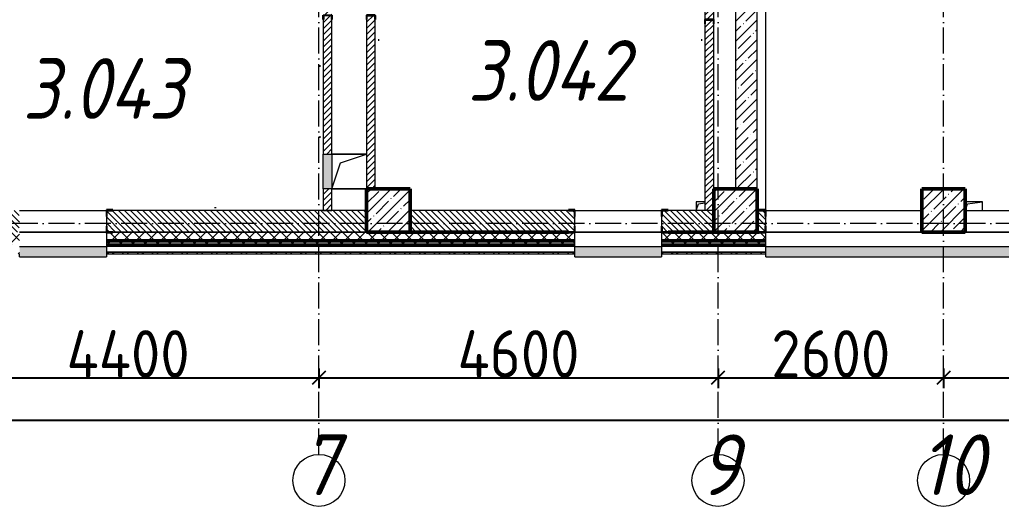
# Model space of a CAD drawing. Header units: millimetres. Extents: x -12989 to 629078, y -109036 to 555275.
# Drawn here: x 529910 to 541226, y -95598 to -89985 of the extents above; entities that cross this region are included whole.
import ezdxf

# ---------------------------------------------------------------- set-up
doc = ezdxf.new("R2010")
doc.units = ezdxf.units.MM
doc.linetypes.add('50_200_ШТРИХ_1Т_ш5_п1_п1_', pattern=[700, 500, -100, 0, -100])
for name, color, linetype, lineweight in [('A-____-____-DIMS', 7, 'Continuous', 9), ('A-DETL-____-OTLN-4', 7, 'Continuous', 18), ('A-FLOR-____-OTLN', 7, 'Continuous', 9), ('A-GENM-____-MCUT', 7, 'Continuous', 25), ('A-GENM-____-OTLN', 7, 'Continuous', 9), ('A-GENM-____-OTLN-1', 7, 'Continuous', 25), ('A-GLAZ-____-OTLN', 7, 'Continuous', 9), ('A-WALL-____-MCUT-1', 7, 'Continuous', 9), ('A-WALL-____-MCUT-2', 7, 'Continuous', 50), ('A-WALL-____-MCUT-3', 7, 'Continuous', 9), ('A-WALL-____-OTLN', 7, 'Continuous', 9), ('A-WALL-____-PATT-1', 7, 'Continuous', 9), ('A-WALL-FNSH-MCUT-1', 7, 'Continuous', 9), ('S-COLS-____-MCUT', 7, 'Continuous', 50), ('S-COLS-____-OTLN', 7, 'Continuous', 9), ('S-GRID-____-IDEN', 7, 'Continuous', 9), ('S-GRID-____-OTLN-1', 7, '50_200_ШТРИХ_1Т_ш5_п1_п1_', 9), ('Марки помещений', 7, 'Continuous', 9)]:
    doc.layers.add(name, color=color, linetype=linetype, lineweight=lineweight)
doc.layers.add('A-GLAZ-____-OTLN-1', color=7, linetype='Continuous', lineweight=9, true_color=0xc0c0c0)
doc.styles.add('ISOCPEUR_I', font='isocpeui.ttf', dxfattribs={"width": 0.9, "height": 2.5})
doc.styles.add('ISOCPEUR_I_2', font='isocpeui.ttf', dxfattribs={"width": 0.85, "height": 2.3})
doc.styles.add('ISOCPEUR_I_9', font='isocpeui.ttf', dxfattribs={"width": 0.9, "height": 250})
doc.styles.add('СПДС', font='isocpeur.ttf', dxfattribs={"width": 0.9})
doc.dimstyles.new('ISO-2_5_0_9К_БОЛЬШОЙ_ОСИ', dxfattribs={"dimscale": 304.8, "dimtxt": 248.995294, "dimasz": 0.492126, "dimexe": 0.393701, "dimexo": 0, "dimgap": 0, "dimtad": 1, "dimdec": 0, "dimzin": 0, "dimdsep": 46, "dimtxsty": 'ISOCPEUR_I_9', "dimblk1": 'OBLIQUE', "dimblk2": 'OBLIQUE', "dimsah": 1, "dimcen": 0.09, "dimdle": 0.393701, "dimazin": 0, "dimtfac": 1, "dimtdec": 4, "dimtix": 1, "dimtmove": 0, "dimatfit": 3, "dimfxl": 1, "dimtvp": 1, "dimtolj": 1, "dimtzin": 0, "dimarcsym": 2})
pattern_1 = [(135, (523510.01, -90515.614), (-35.35534, -35.35534), [])]
pattern_2 = [(45, (523510, -90515.61), (-114.0493, 114.0493), []), (45, (523624.06, -90515.61), (-114.0493, 114.0493), [201.612, -40.322, 3.353, -36.97])]
pattern_3 = [(45, (523510.01, -90515.61), (-70.71068, 70.71068), []), (135, (523510.01, -90515.61), (-70.71068, -70.71068), [])]
pattern_4 = [(45, (523510.01, -90515.614), (-35.35534, 35.35534), [])]

# ---------------------------------------------------------------- blocks, each defined once
blk = doc.blocks.new('BSC_Колонна _Прямоугольная - 500х500-V69-АР1_План отверстий 3 этажа в осях 1-64_А-ГГ')
at = {"layer": 'S-COLS-____-OTLN'}
h = blk.add_hatch(dxfattribs=at)
h.set_pattern_fill('FP_106', color=256, style=0, pattern_type=2)
h.set_pattern_definition([(45, (-10650, 1668.96), (-114.0493, 114.0493), []), (45, (-10535.95, 1668.96), (-114.0493, 114.0493), [201.612, -40.322, 3.353, -36.97])])
h.paths.add_polyline_path([(-250, -250), (250, -250), (250, 250), (-250, 250)], flags=0)
at = {"layer": 'S-COLS-____-MCUT'}
for p, q in [((250, 250), (-250, 250)), ((-250, 250), (-250, -250)), ((250, -250), (250, 250)), ((-250, -250), (250, -250))]:
    blk.add_line(p, q, dxfattribs=at)
blk = doc.blocks.new('BSC_Колонна _Прямоугольная - 500х500-V149-АР1_План отверстий 3 этажа в осях 1-64_А-ГГ')
at = {"layer": 'S-COLS-____-OTLN'}
h = blk.add_hatch(dxfattribs=at)
h.set_pattern_fill('FP_172', color=256, style=0, pattern_type=2)
h.set_pattern_definition([(45, (-14650, 1668.96), (-114.0493, 114.0493), []), (45, (-14535.95, 1668.96), (-114.0493, 114.0493), [201.612, -40.322, 3.353, -36.97])])
h.paths.add_polyline_path([(-250, -250), (250, -250), (250, 250), (-250, 250), (-250, -177)], flags=0)
at = {"layer": 'S-COLS-____-MCUT'}
for p, q in [((250, 250), (-250, 250)), ((-250, 250), (-250, -250)), ((250, -250), (250, 250)), ((-250, -250), (250, -250))]:
    blk.add_line(p, q, dxfattribs=at)
blk = doc.blocks.new('Фахверк_СКБ_Уголок - 250_2700-27497298-АР1_План отверстий 3 этажа в осях 1-64_А-ГГ')
at = {"layer": 'A-GENM-____-MCUT'}
for p, q in [((200, 181), (125, 181)), ((125, 181), (125, 106)), ((131, 106), (131, 175)), ((131, 175), (200, 175)), ((200, 175), (200, 181)), ((125, 106), (131, 106)), ((131, -6), (125, -6)), ((125, -6), (125, -81)), ((125, -81), (200, -81)), ((131, -75), (131, -6)), ((200, -75), (131, -75)), ((200, -81), (200, -75))]:
    blk.add_line(p, q, dxfattribs=at)
blk = doc.blocks.new('Фахверк_СКБ_Уголок - 250_2700_1-27501432-АР1_План отверстий 3 этажа в осях 1-64_А-ГГ')
at = {"layer": 'A-GENM-____-MCUT'}
for p, q in [((200, 181), (125, 181)), ((125, 181), (125, 106)), ((131, 106), (131, 175)), ((131, 175), (200, 175)), ((200, 175), (200, 181)), ((125, 106), (131, 106)), ((131, -6), (125, -6)), ((125, -6), (125, -81)), ((125, -81), (200, -81)), ((131, -75), (131, -6)), ((200, -75), (131, -75)), ((200, -81), (200, -75))]:
    blk.add_line(p, q, dxfattribs=at)
blk = doc.blocks.new('154_Фахверк_СКБ_Швеллер - Тип_100_3960-28331862-АР1_План отверстий 3 этажа в осях 1-64_А-ГГ')
at = {"layer": 'A-GENM-____-MCUT'}
for p, q in [((175, 50), (125, 50)), ((125, 50), (125, -50)), ((128, 47), (175, 47)), ((128, -47), (128, 47)), ((175, 47), (175, 50)), ((125, -50), (175, -50)), ((175, -47), (128, -47)), ((175, -50), (175, -47))]:
    blk.add_line(p, q, dxfattribs=at)
blk = doc.blocks.new('154_Фахверк_СКБ_Швеллер - Тип_100_3960-28333271-АР1_План отверстий 3 этажа в осях 1-64_А-ГГ')
at = {"layer": 'A-GENM-____-MCUT'}
for p, q in [((125, 50), (175, 50)), ((125, -50), (125, 50)), ((128, 47), (128, -47)), ((175, 47), (128, 47)), ((175, 50), (175, 47)), ((175, -50), (125, -50)), ((128, -47), (175, -47)), ((175, -47), (175, -50))]:
    blk.add_line(p, q, dxfattribs=at)
blk = doc.blocks.new('AR_Отверстие Ниша - Лючок-32406080-АР1_План отверстий 3 этажа в осях 1-64_А-ГГ')
at = {"layer": 'A-GLAZ-____-OTLN'}
blk.add_hatch(color=256, dxfattribs=at).paths.add_polyline_path([(-200, -50), (200, -50), (200, 50), (-200, 50)], flags=0)
for p, q in [((-200, 50), (200, 50)), ((-200, -50), (-200, 50)), ((200, 50), (200, -50)), ((200, -50), (-200, -50))]:
    blk.add_line(p, q, dxfattribs=at)
blk = doc.blocks.new('AR_Отверстие прямоугольное _в плите_ - AR_Отверстие прямоугольное _в плите_-30459211-АР1_План отверстий 3 этажа в осях 1-64_А-ГГ')
at = {"layer": 'A-GENM-____-OTLN'}
for p, q in [((200, 200), (-200, 200)), ((-100, 100), (200, 200)), ((-200, -200), (-100, 100)), ((-200, -200), (200, -200))]:
    blk.add_line(p, q, dxfattribs=at)
blk = doc.blocks.new('AR_Отверстие прямоугольное _в плите_ - AR_Отверстие прямоугольное _в плите_-V176-АР1_План отверстий 3 этажа в осях 1-64_А-ГГ')
at = {"layer": 'A-GENM-____-OTLN'}
for p, q in [((0, 50), (-100, 50)), ((-100, 50), (-100, -50)), ((-100, -50), (-75, 25)), ((-75, 25), (0, 36))]:
    blk.add_line(p, q, dxfattribs=at)
blk = doc.blocks.new('AR_Отверстие прямоугольное _в плите_ - AR_Отверстие прямоугольное _в плите_-30510712-АР1_План отверстий 3 этажа в осях 1-64_А-ГГ')
at = {"layer": 'A-GENM-____-OTLN'}
for p, q in [((100, 50), (-100, 50)), ((-100, -50), (-75, 25)), ((-75, 25), (100, 50)), ((100, -50), (100, 50))]:
    blk.add_line(p, q, dxfattribs=at)
blk = doc.blocks.new('Отлив_СКБ - Отлив витража_120_НВФ-31885283-АР1_План отверстий 3 этажа в осях 1-64_А-ГГ')
at = {"layer": 'A-GLAZ-____-OTLN-1'}
for points in [[(656, -2), (1000, -2), (1000, 0), (0, 0), (0, -2)], [(656, -120), (1000, -120), (1000, -2), (0, -2), (0, -120)]]:
    blk.add_hatch(color=256, dxfattribs=at).paths.add_polyline_path(points, flags=0)
at = {"layer": 'A-GLAZ-____-OTLN'}
for p, q in [((0, 0), (1000, 0)), ((1000, -2), (0, -2)), ((0, -120), (0, -83)), ((1000, -83), (1000, -120)), ((0, -120), (1000, -120))]:
    blk.add_line(p, q, dxfattribs=at)
blk = doc.blocks.new('Отлив_СКБ - Отлив витража_120_НВФ-31885342-АР1_План отверстий 3 этажа в осях 1-64_А-ГГ')
at = {"layer": 'A-GLAZ-____-OTLN-1'}
for points in [[(7800, -2), (7800, 0), (0, 0), (0, -2), (6196, -2)], [(7800, -120), (7800, -2), (0, -2), (0, -120), (6196, -120)]]:
    blk.add_hatch(color=256, dxfattribs=at).paths.add_polyline_path(points, flags=0)
at = {"layer": 'A-GLAZ-____-OTLN'}
for p, q in [((0, 0), (7800, 0)), ((7800, -2), (0, -2)), ((0, -120), (0, -83)), ((7800, -83), (7800, -120)), ((0, -120), (7800, -120))]:
    blk.add_line(p, q, dxfattribs=at)
blk = doc.blocks.new('Ось сетки - Круг_Ø6_00__ISO-2_5_0_9K_-25732049-АР1_План отверстий 3 этажа в осях 1-64_А-ГГ')
at = {"layer": 'S-GRID-____-IDEN'}
blk.add_circle((0, 0), 3, dxfattribs=at)
blk = doc.blocks.new('_Oblique')
at = {"color": 0, "linetype": 'ByBlock', "lineweight": -2}
blk.add_line((-0.5, -0.5), (0.5, 0.5), dxfattribs=at)
blk = doc.blocks.new('*D2908')
at = {"layer": 'A-____-____-DIMS', "color": 0, "lineweight": -2, "transparency": 16777216}
for p, q in [((289221, -90356), (289221, -90582)), ((293621, -90356), (293621, -90582)), ((289101, -90462), (293741, -90462))]:
    blk.add_line(p, q, dxfattribs=at)
at = {"layer": 'Defpoints', "color": 0, "transparency": 16777216}
for p in [(289221, -90356), (293621, -90356), (293621, -90462)]:
    blk.add_point(p, dxfattribs=at)
at = {"layer": 'A-____-____-DIMS', "color": 0, "lineweight": -2, "transparency": 16777216, "xscale": 150, "yscale": 150, "zscale": 150, "rotation": 180}
blk.add_blockref('_Oblique', (289221, -90462), dxfattribs=at)
at = {"layer": 'A-____-____-DIMS', "color": 0, "lineweight": -2, "transparency": 16777216, "xscale": 150, "yscale": 150, "zscale": 150}
blk.add_blockref('_Oblique', (293621, -90462), dxfattribs=at)
at = {"layer": 'A-____-____-DIMS', "color": 0, "transparency": 16777216, "insert": (291421, -90188), "char_height": 548.6, "attachment_point": 5, "style": 'СПДС'}
blk.add_mtext('\\A1;4400', dxfattribs=at)
blk = doc.blocks.new('*D2909')
at = {"layer": 'A-____-____-DIMS', "color": 0, "lineweight": -2, "transparency": 16777216}
for p, q in [((293621, -90356), (293621, -90582)), ((298221, -90356), (298221, -90582)), ((293501, -90462), (298341, -90462))]:
    blk.add_line(p, q, dxfattribs=at)
at = {"layer": 'Defpoints', "color": 0, "transparency": 16777216}
for p in [(293621, -90356), (298221, -90356), (298221, -90462)]:
    blk.add_point(p, dxfattribs=at)
at = {"layer": 'A-____-____-DIMS', "color": 0, "lineweight": -2, "transparency": 16777216, "xscale": 150, "yscale": 150, "zscale": 150, "rotation": 180}
blk.add_blockref('_Oblique', (293621, -90462), dxfattribs=at)
at = {"layer": 'A-____-____-DIMS', "color": 0, "lineweight": -2, "transparency": 16777216, "xscale": 150, "yscale": 150, "zscale": 150}
blk.add_blockref('_Oblique', (298221, -90462), dxfattribs=at)
at = {"layer": 'A-____-____-DIMS', "color": 0, "transparency": 16777216, "insert": (295921, -90188), "char_height": 548.6, "attachment_point": 5, "style": 'СПДС'}
blk.add_mtext('\\A1;4600', dxfattribs=at)
blk = doc.blocks.new('*D2910')
at = {"layer": 'A-____-____-DIMS', "color": 0, "lineweight": -2, "transparency": 16777216}
for p, q in [((298221, -90356), (298221, -90582)), ((300821, -90356), (300821, -90582)), ((298101, -90462), (300941, -90462))]:
    blk.add_line(p, q, dxfattribs=at)
at = {"layer": 'Defpoints', "color": 0, "transparency": 16777216}
for p in [(298221, -90356), (300821, -90356), (300821, -90462)]:
    blk.add_point(p, dxfattribs=at)
at = {"layer": 'A-____-____-DIMS', "color": 0, "lineweight": -2, "transparency": 16777216, "xscale": 150, "yscale": 150, "zscale": 150, "rotation": 180}
blk.add_blockref('_Oblique', (298221, -90462), dxfattribs=at)
at = {"layer": 'A-____-____-DIMS', "color": 0, "lineweight": -2, "transparency": 16777216, "xscale": 150, "yscale": 150, "zscale": 150}
blk.add_blockref('_Oblique', (300821, -90462), dxfattribs=at)
at = {"layer": 'A-____-____-DIMS', "color": 0, "transparency": 16777216, "insert": (299521, -90188), "char_height": 548.6, "attachment_point": 5, "style": 'СПДС'}
blk.add_mtext('\\A1;2600', dxfattribs=at)
blk = doc.blocks.new('*D2911')
at = {"layer": 'A-____-____-DIMS', "color": 0, "lineweight": -2, "transparency": 16777216}
for p, q in [((300821, -90356), (300821, -90582)), ((303821, -90356), (303821, -90582)), ((300701, -90462), (303941, -90462))]:
    blk.add_line(p, q, dxfattribs=at)
at = {"layer": 'Defpoints', "color": 0, "transparency": 16777216}
for p in [(300821, -90356), (303821, -90356), (303821, -90462)]:
    blk.add_point(p, dxfattribs=at)
at = {"layer": 'A-____-____-DIMS', "color": 0, "lineweight": -2, "transparency": 16777216, "xscale": 150, "yscale": 150, "zscale": 150, "rotation": 180}
blk.add_blockref('_Oblique', (300821, -90462), dxfattribs=at)
at = {"layer": 'A-____-____-DIMS', "color": 0, "lineweight": -2, "transparency": 16777216, "xscale": 150, "yscale": 150, "zscale": 150}
blk.add_blockref('_Oblique', (303821, -90462), dxfattribs=at)
at = {"layer": 'A-____-____-DIMS', "color": 0, "transparency": 16777216, "insert": (302321, -90188), "char_height": 548.6, "attachment_point": 5, "style": 'СПДС'}
blk.add_mtext('\\A1;3000', dxfattribs=at)
blk = doc.blocks.new('*D2935')
at = {"layer": 'A-____-____-DIMS', "color": 0, "lineweight": -2, "transparency": 16777216}
for p, q in [((281421, -90844), (281421, -91070)), ((384921, -90844), (384921, -91070)), ((281301, -90950), (385041, -90950))]:
    blk.add_line(p, q, dxfattribs=at)
at = {"layer": 'Defpoints', "color": 0, "transparency": 16777216}
for p in [(281421, -90844), (384921, -90844), (384921, -90950)]:
    blk.add_point(p, dxfattribs=at)
at = {"layer": 'A-____-____-DIMS', "color": 0, "lineweight": -2, "transparency": 16777216, "xscale": 150, "yscale": 150, "zscale": 150, "rotation": 180}
blk.add_blockref('_Oblique', (281421, -90950), dxfattribs=at)
at = {"layer": 'A-____-____-DIMS', "color": 0, "lineweight": -2, "transparency": 16777216, "xscale": 150, "yscale": 150, "zscale": 150}
blk.add_blockref('_Oblique', (384921, -90950), dxfattribs=at)
at = {"layer": 'A-____-____-DIMS', "color": 0, "transparency": 16777216, "insert": (333171, -90676), "char_height": 548.6, "attachment_point": 5, "style": 'СПДС'}
blk.add_mtext('\\A1;103500', dxfattribs=at)
blk = doc.blocks.new('3эт')
at = {"layer": 'S-GRID-____-OTLN-1', "color": 251, "ltscale": 0.6, "true_color": 0x636466}
for p, q in [((293620.7, -91346.1), (293620.7, -36982.5)), ((298220.7, -91346.1), (298220.7, -36982.5)), ((300820.7, -91346.1), (300820.7, -36982.5)), ((387845.1, -88682.4), (279101.9, -88682.4))]:
    blk.add_line(p, q, dxfattribs=at)
at = {"layer": 'S-GRID-____-IDEN', "char_height": 700, "attachment_point": 1, "style": 'ISOCPEUR_I'}
for s, insert, width in [('\\fISOCPEUR|b0|i1|c204|p34|;\\W.9;7', (293401.8, -91116.3), 202.025), ('\\fISOCPEUR|b0|i1|c204|p34|;\\W.9;9', (298001.8, -91116.3), 202.025), ('10', (300542.4, -91116.3), 346.329)]:
    blk.add_mtext(s, dxfattribs=dict(at, insert=insert, width=width))
at = {"layer": 'A-____-____-DIMS'}
for base, p1, p2, override, picture, middle in [((293620.7, -90462), (289220.7, -90355.9), (293620.7, -90355.9), {"dimtxt": 1.8, "dimpost": '<>', "dimtxsty": 'СПДС', "dimfxl": 4400}, '*D2908', (291420.7, -90187.7)), ((298220.7, -90462), (293620.7, -90355.9), (298220.7, -90355.9), {"dimtxt": 1.8, "dimpost": '<>', "dimtxsty": 'СПДС', "dimfxl": 4600}, '*D2909', (295920.7, -90187.7)), ((300820.7, -90462), (298220.7, -90355.9), (300820.7, -90355.9), {"dimtxt": 1.8, "dimpost": '<>', "dimtxsty": 'СПДС', "dimfxl": 2600}, '*D2910', (299520.7, -90187.7)), ((303820.7, -90462), (300820.7, -90355.9), (303820.7, -90355.9), {"dimtxt": 1.8, "dimpost": '<>', "dimtxsty": 'СПДС', "dimfxl": 3000}, '*D2911', (302320.7, -90187.7)), ((384920.7, -90950.2), (281420.7, -90844.1), (384920.7, -90844.1), {"dimtxt": 1.8, "dimpost": '<>', "dimtxsty": 'СПДС', "dimfxl": 103500}, '*D2935', (333170.7, -90675.9))]:
    dim = blk.add_linear_dim(base=base, p1=p1, p2=p2, dimstyle='ISO-2_5_0_9К_БОЛЬШОЙ_ОСИ', override=override, dxfattribs=at)
    dim.commit()
    dim.dimension.update_dxf_attribs({"geometry": picture, "text_midpoint": middle})

msp = doc.modelspace()

# ---------------------------------------------------------------- hatches: boundary and pattern name
at = {"layer": 'A-WALL-____-PATT-1'}
h = msp.add_hatch(dxfattribs=at)
h.set_pattern_fill('FP_5', color=256, style=0, pattern_type=2)
h.set_pattern_definition(pattern_4)
h.paths.add_polyline_path([(537810.0077, -92184.5723), (537910.0077, -92184.5723), (537910.0077, -90034.5723), (537907.0077, -90034.5723), (537907.0077, -89987.5723), (537813.0077, -89987.5723), (537813.0077, -90034.5723), (537810.0077, -90034.5723), (537810.0077, -91934.5723)], flags=0)
h.paths.add_polyline_path([(537907.0077, -89984.5723), (537910.0077, -89984.5723), (537910.0077, -88284.5723), (537810.0077, -88284.5723), (537810.0077, -89984.5723), (537862.1816, -89984.5723)], flags=0)
h.paths.add_polyline_path([(537810.0077, -87784.5723), (537910.0077, -87784.5723), (537910.0077, -85534.5723), (537810.0077, -85534.5723), (537810.0077, -87584.5723)], flags=0)
h.paths.add_polyline_path([(537889.6687, -85234.5723), (537910.0077, -85234.5723), (537910.0077, -84634.5723), (537810.0077, -84634.5723), (537810.0077, -85234.5723), (537888.955, -85234.5723)], flags=0)
h = msp.add_hatch(dxfattribs=at)
h.set_pattern_fill('FP_38', color=256, style=0, pattern_type=2)
h.set_pattern_definition(pattern_2)
h.paths.add_polyline_path([(538160.0077, -91934.5723), (538410.0077, -91934.5723), (538410.0077, -85334.5723), (538160.0077, -85334.5723), (538160.0077, -91501.6218)], flags=0)
h.paths.add_polyline_path([(538160.0077, -85134.5723), (538410.0077, -85134.5723), (538410.0077, -84934.5723), (538160.0077, -84934.5723)], flags=0)
h = msp.add_hatch(dxfattribs=at)
h.set_pattern_fill('FP_5', color=256, style=0, pattern_type=2)
h.set_pattern_definition(pattern_4)
h.paths.add_polyline_path([(533510.0077, -92184.5723), (533510.0077, -91934.5723), (533410.0077, -91934.5723), (533410.0077, -92184.5723)], flags=0)
h.paths.add_polyline_path([(533410.0077, -91534.5723), (533510.0077, -91534.5723), (533510.0077, -89984.5723), (533507.0077, -89984.5723), (533507.0077, -89937.5723), (533413.0077, -89937.5723), (533413.0077, -89984.5723), (533410.0077, -89984.5723), (533410.0077, -91501.6218)], flags=0)
h.paths.add_polyline_path([(533413.1992, -89934.5723), (533510.0077, -89934.5723), (533510.0077, -88134.5723), (533410.0077, -88134.5723), (533410.0077, -89934.5723), (533413.0077, -89934.5723)], flags=0)
h.paths.add_polyline_path([(533507.0077, -87731.5723), (533507.0077, -87684.5723), (533510.0077, -87684.5723), (533510.0077, -87584.5723), (533410.0077, -87584.5723), (533410.0077, -87684.5723), (533413.0077, -87684.5723), (533413.0077, -87731.5723)], flags=0)
h = msp.add_hatch(dxfattribs=at)
h.set_pattern_fill('FP_5', color=256, style=0, pattern_type=2)
h.set_pattern_definition(pattern_4)
h.paths.add_polyline_path([(534010.0077, -91934.5723), (534010.0077, -89984.5723), (534007.0077, -89984.5723), (534007.0077, -89937.5723), (533913.0077, -89937.5723), (533913.0077, -89984.5723), (533910.0077, -89984.5723), (533910.0077, -91934.5723)], flags=0)
h.paths.add_polyline_path([(534010.0077, -89534.5723), (534010.0077, -87584.5723), (533910.0077, -87584.5723), (533910.0077, -89534.5723)], flags=0)
h = msp.add_hatch(dxfattribs=at)
h.set_pattern_fill('FP_6', color=256, style=0, pattern_type=2)
h.set_pattern_definition(pattern_1)
h.paths.add_polyline_path([(533910.0077, -92434.5723), (533910.0077, -92184.5723), (530916.0077, -92184.5723), (530916.0077, -92253.5723), (530910.0077, -92253.5723), (530910.0077, -92365.5723), (530916.0077, -92365.5723), (530916.0077, -92434.5723), (532333.6522, -92434.5723)], flags=0)
h.paths.add_polyline_path([(529682.4558, -92434.5723), (529904.0077, -92434.5723), (529904.0077, -92365.5723), (529910.0077, -92365.5723), (529910.0077, -92253.5723), (529904.0077, -92253.5723), (529904.0077, -92184.5723), (529310.0077, -92184.5723), (529310.0077, -92434.5723)], flags=0)
h = msp.add_hatch(dxfattribs=at)
h.set_pattern_fill('FP_6', color=256, style=0, pattern_type=2)
h.set_pattern_definition(pattern_1)
h.paths.add_polyline_path([(535868.5808, -92434.5723), (536304.0077, -92433.7828), (536304.0077, -92365.5723), (536310.0077, -92365.5723), (536310.0077, -92253.5723), (536304.0077, -92253.5723), (536304.0077, -92184.5723), (534410.0077, -92184.5723), (534410.0077, -92434.5723)], flags=0)
h.paths.add_polyline_path([(537910.0077, -92434.5723), (537910.0077, -92184.5723), (537316.0077, -92184.5723), (537316.0077, -92253.5723), (537310.0077, -92253.5723), (537310.0077, -92365.5723), (537316.0077, -92365.5723), (537316.0077, -92434.5723), (537636.0451, -92434.5723)], flags=0)
h = msp.add_hatch(dxfattribs=at)
h.set_pattern_fill('FP_6', color=256, style=0, pattern_type=2)
h.set_pattern_definition(pattern_1)
h.paths.add_polyline_path([(538410.0077, -92434.5723), (538504.0077, -92434.5723), (538504.0077, -92365.5723), (538510.0077, -92365.5723), (538510.0077, -92253.5723), (538504.0077, -92253.5723), (538504.0077, -92184.5723), (538410.0077, -92184.5723), (538410.0077, -92361.6521)], flags=0)
h = msp.add_hatch(dxfattribs=at)
h.set_pattern_fill('FP_1', color=256, style=0, pattern_type=2)
h.set_pattern_definition(pattern_3)
h.paths.add_polyline_path([(624260.0077, -92534.5723), (624760.0077, -92534.5723), (624760.0077, -92434.5723), (615735.0077, -92434.5723), (615735.0077, -92440.5723), (615660.0077, -92440.5723), (615660.0077, -92534.5723), (624241.7952, -92534.5723)], flags=0)
h.paths.add_polyline_path([(612753.2773, -92534.5723), (613860.0077, -92534.5723), (613860.0077, -92440.5723), (613785.0077, -92440.5723), (613785.0077, -92434.5723), (605910.0077, -92434.5723), (605910.0077, -92534.5723), (612510.0077, -92534.5723)], flags=0)
h.paths.add_polyline_path([(604910.0077, -92534.5723), (604910.0077, -92434.5723), (603785.0077, -92434.5723), (603785.0077, -92440.5723), (603710.0077, -92440.5723), (603710.0077, -92534.5723), (604799.688, -92534.5723)], flags=0)
h.paths.add_polyline_path([(601910.0077, -92534.5723), (601910.0077, -92440.5723), (601835.0077, -92440.5723), (601835.0077, -92434.5723), (600785.0077, -92434.5723), (600785.0077, -92440.5723), (600710.0077, -92440.5723), (600710.0077, -92534.5723), (601264.7594, -92534.5723)], flags=0)
h.paths.add_polyline_path([(598910.0077, -92534.5723), (598910.0077, -92434.5723), (597785.0077, -92434.5723), (597785.0077, -92440.5723), (597710.0077, -92440.5723), (597710.0077, -92534.5723), (597785.0077, -92534.5723)], flags=0)
h.paths.add_polyline_path([(594510.0077, -92534.5723), (595910.0077, -92534.5723), (595910.0077, -92434.5723), (594585.0077, -92434.5723), (594585.0077, -92440.5723), (594510.0077, -92440.5723)], flags=0)
h.paths.add_polyline_path([(592427.438, -92534.5723), (592710.0077, -92534.5723), (592710.0077, -92440.5723), (592635.0077, -92440.5723), (592635.0077, -92434.5723), (591585.0077, -92434.5723), (591585.0077, -92440.5723), (591510.0077, -92440.5723), (591510.0077, -92534.5723), (591543.7058, -92534.5723)], flags=0)
h.paths.add_polyline_path([(589710.0077, -92534.5723), (589710.0077, -92434.5723), (588585.0077, -92434.5723), (588585.0077, -92440.5723), (588510.0077, -92440.5723), (588510.0077, -92534.5723), (588585.0077, -92534.5723)], flags=0)
h.paths.add_polyline_path([(586360.0077, -92534.5723), (586710.0077, -92534.5723), (586710.0077, -92440.5723), (586635.0077, -92440.5723), (586635.0077, -92434.5723), (585585.0077, -92434.5723), (585585.0077, -92440.5723), (585510.0077, -92440.5723), (585510.0077, -92534.5723), (586241.313, -92534.5723)], flags=0)
h.paths.add_polyline_path([(583710.0077, -92534.5723), (583710.0077, -92440.5723), (583635.0077, -92440.5723), (583635.0077, -92434.5723), (582585.0077, -92434.5723), (582585.0077, -92440.5723), (582510.0077, -92440.5723), (582510.0077, -92534.5723), (583590.1165, -92534.5723)], flags=0)
h.paths.add_polyline_path([(580710.0077, -92534.5723), (580710.0077, -92440.5723), (580635.0077, -92440.5723), (580635.0077, -92434.5723), (579585.0077, -92434.5723), (579585.0077, -92440.5723), (579510.0077, -92440.5723), (579510.0077, -92534.5723), (580055.188, -92534.5723)], flags=0)
h.paths.add_polyline_path([(576520.2594, -92534.5723), (577710.0077, -92534.5723), (577710.0077, -92440.5723), (577635.0077, -92440.5723), (577635.0077, -92434.5723), (576585.0077, -92434.5723), (576585.0077, -92440.5723), (576510.0077, -92440.5723), (576510.0077, -92534.5723), (576516.0077, -92534.5723)], flags=0)
h.paths.add_polyline_path([(573510.0077, -92534.5723), (574710.0077, -92534.5723), (574710.0077, -92440.5723), (574635.0077, -92440.5723), (574635.0077, -92434.5723), (573585.0077, -92434.5723), (573585.0077, -92440.5723), (573510.0077, -92440.5723)], flags=0)
h.paths.add_polyline_path([(568566.6701, -92534.5723), (568710.0077, -92534.5723), (568710.0077, -92440.5723), (568635.0077, -92440.5723), (568635.0077, -92434.5723), (567585.0077, -92434.5723), (567585.0077, -92440.5723), (567510.0077, -92440.5723), (567510.0077, -92534.5723), (568360.0077, -92534.5723)], flags=0)
h.paths.add_polyline_path([(565710.0077, -92534.5723), (565710.0077, -92440.5723), (565635.0077, -92440.5723), (565635.0077, -92434.5723), (564585.0077, -92434.5723), (564585.0077, -92440.5723), (564510.0077, -92440.5723), (564510.0077, -92534.5723), (565704.0077, -92534.5723)], flags=0)
h.paths.add_polyline_path([(562380.5451, -92534.5723), (562710.0077, -92534.5723), (562710.0077, -92440.5723), (562635.0077, -92439.9295), (562635.0077, -92434.5723), (561310.0077, -92434.5723), (561310.0077, -92534.5723)], flags=0)
h.paths.add_polyline_path([(558845.6165, -92534.5723), (559510.0077, -92534.5723), (559510.0077, -92440.5723), (559435.0077, -92440.5723), (559435.0077, -92434.5723), (558310.0077, -92434.5723), (558310.0077, -92534.5723)], flags=0)
h.paths.add_polyline_path([(556510.0077, -92534.5723), (556510.0077, -92440.5723), (556435.0077, -92440.5723), (556435.0077, -92434.5723), (555385.0077, -92434.5723), (555385.0077, -92440.5723), (555310.0077, -92440.5723), (555310.6879, -92534.5723), (556504.0077, -92534.5723)], flags=0)
h.paths.add_polyline_path([(553510.0077, -92534.5723), (553510.0077, -92440.5723), (553435.0077, -92440.5723), (553435.0077, -92434.5723), (552310.0077, -92434.5723), (552310.0077, -92534.5723), (552659.4915, -92534.5723)], flags=0)
h.paths.add_polyline_path([(550510.0077, -92534.5723), (550510.0077, -92440.5723), (550435.0077, -92440.5723), (550435.0077, -92434.5723), (549310.0077, -92434.5723), (549310.0077, -92534.5723), (550008.2951, -92534.5723)], flags=0)
h.paths.add_polyline_path([(547510.0077, -92534.5723), (547510.0077, -92440.5723), (547435.0077, -92440.5723), (547435.0077, -92434.5723), (546385.0077, -92434.5723), (546385.0077, -92440.5723), (546310.0077, -92440.5723), (546310.0077, -92534.5723), (546473.3665, -92534.5723)], flags=0)
h.paths.add_polyline_path([(537636.0451, -92534.5723), (538510.0077, -92534.5723), (538510.0077, -92440.5723), (538435.0077, -92440.5723), (538435.0077, -92434.5723), (537385.0077, -92434.5723), (537385.0077, -92440.5723), (537310.0077, -92440.5723), (537310.0077, -92534.5723)], flags=0)
h.paths.add_polyline_path([(535868.5808, -92534.5723), (536310.0077, -92534.5723), (536310.0077, -92440.5723), (536235.0077, -92440.5723), (536235.0077, -92434.5723), (530985.0077, -92434.5723), (530985.0077, -92440.5723), (530910.0077, -92440.5723), (530910.0077, -92534.5723), (534410.0077, -92534.5723)], flags=0)
h.paths.add_polyline_path([(528798.7236, -92534.5723), (529910.0077, -92534.5723), (529910.0077, -92440.5723), (529835.0077, -92440.5723), (529835.0077, -92434.5723), (521060.0077, -92434.5723), (521060.0077, -92534.5723), (527031.2593, -92534.5723)], flags=0)
h = msp.add_hatch(dxfattribs=at)
h.set_pattern_fill('FP_1', color=256, style=0, pattern_type=2)
h.set_pattern_definition(pattern_3)
h.paths.add_polyline_path([(624760.0077, -92584.5723), (624860.0077, -92584.5723), (624860.0077, -92534.5723), (615660.0077, -92534.5723), (615660.0077, -92584.5723), (624241.7952, -92584.5723)], flags=0)
h.paths.add_polyline_path([(612753.2773, -92584.5723), (613860.0077, -92584.5723), (613860.0077, -92534.5723), (605910.0077, -92534.5723), (605910.0077, -92584.5723), (611869.5451, -92584.5723)], flags=0)
h.paths.add_polyline_path([(604799.688, -92584.5723), (604910.0077, -92584.5723), (604910.0077, -92534.5723), (603710.0077, -92534.5723), (603710.0077, -92584.5723), (603915.9558, -92584.5723)], flags=0)
h.paths.add_polyline_path([(600710.0077, -92584.5723), (601910.0077, -92584.5723), (601910.0077, -92534.5723), (600710.0077, -92534.5723)], flags=0)
h.paths.add_polyline_path([(597729.8308, -92584.5723), (598910.0077, -92584.5723), (598910.0077, -92534.5723), (597710.0077, -92534.5723), (597710.0077, -92584.5723)], flags=0)
h.paths.add_polyline_path([(595910.0077, -92584.5723), (595910.0077, -92534.5723), (594510.0077, -92534.5723), (594510.0077, -92584.5723), (595078.6344, -92584.5723)], flags=0)
h.paths.add_polyline_path([(592710.0077, -92584.5723), (592710.0077, -92534.5723), (591510.0077, -92534.5723), (591510.0077, -92584.5723), (592427.438, -92584.5723)], flags=0)
h.paths.add_polyline_path([(589710.0077, -92584.5723), (589710.0077, -92534.5723), (588510.0077, -92534.5723), (588510.0077, -92584.5723)], flags=0)
h.paths.add_polyline_path([(586710.0077, -92584.5723), (586710.0077, -92534.5723), (585510.0077, -92534.5723), (585510.0077, -92584.5723), (586241.313, -92584.5723)], flags=0)
h.paths.add_polyline_path([(582510.0077, -92584.5723), (583710.0077, -92584.5723), (583710.0077, -92534.5723), (582510.0077, -92534.5723)], flags=0)
h.paths.add_polyline_path([(579510.0077, -92584.5723), (580710.0077, -92584.5723), (580710.0077, -92534.5723), (579510.0077, -92534.5723)], flags=0)
h.paths.add_polyline_path([(576520.2594, -92584.5723), (577710.0077, -92584.5723), (577710.0077, -92534.5723), (576510.0077, -92534.5723), (576510.0077, -92584.5723)], flags=0)
h.paths.add_polyline_path([(574710.0077, -92584.5723), (574710.0077, -92534.5723), (573510.0077, -92534.5723), (573510.0077, -92584.5723), (573869.063, -92584.5723)], flags=0)
h.paths.add_polyline_path([(568566.6701, -92584.5723), (568710.0077, -92584.5723), (568710.0077, -92534.5723), (567510.0077, -92534.5723), (567510.0077, -92584.5723), (567682.938, -92584.5723)], flags=0)
h.paths.add_polyline_path([(565710.0077, -92584.5723), (565710.0077, -92534.5723), (564510.0077, -92534.5723), (564510.0077, -92584.5723), (565031.7415, -92584.5723)], flags=0)
h.paths.add_polyline_path([(562380.5451, -92584.5723), (562710.0077, -92584.5723), (562710.0077, -92534.5723), (561310.0077, -92534.5723), (561310.0077, -92584.5723)], flags=0)
h.paths.add_polyline_path([(559510.0077, -92584.5723), (559510.0077, -92534.5723), (558310.0077, -92534.5723), (558310.0077, -92584.5723), (558845.6165, -92584.5723)], flags=0)
h.paths.add_polyline_path([(556510.0077, -92584.5723), (556510.0077, -92534.5723), (555310.0077, -92534.5723), (555310.6879, -92584.5723)], flags=0)
h.paths.add_polyline_path([(553510.0077, -92584.5723), (553510.0077, -92534.5723), (552310.0077, -92534.5723), (552310.0077, -92584.5723), (552659.4915, -92584.5723)], flags=0)
h.paths.add_polyline_path([(550510.0077, -92584.5723), (550510.0077, -92534.5723), (549310.0077, -92534.5723), (549310.0077, -92584.5723), (550008.2951, -92584.5723)], flags=0)
h.paths.add_polyline_path([(546473.3665, -92584.5723), (547510.0077, -92584.5723), (547510.0077, -92534.5723), (546310.0077, -92534.5723), (546310.0077, -92584.5723)], flags=0)
h.paths.add_polyline_path([(537310.0077, -92584.5723), (538510.0077, -92584.5723), (538510.0077, -92534.5723), (537310.0077, -92534.5723)], flags=0)
h.paths.add_polyline_path([(536310.0077, -92584.5723), (536310.0077, -92534.5723), (530910.0077, -92534.5723), (530910.0077, -92584.5723), (535868.5808, -92584.5723)], flags=0)
h.paths.add_polyline_path([(529682.4558, -92584.5723), (529910.0077, -92584.5723), (529910.0077, -92534.5723), (520960.0077, -92534.5723), (520960.0077, -92584.5723), (528798.7236, -92584.5723)], flags=0)
h = msp.add_hatch(dxfattribs=at)
h.set_pattern_fill('FP_3', color=256, style=0, pattern_type=2)
h.set_pattern_definition([(45, (523510.01, -90515.61), (-85.5366, 85.5366), []), (45, (523567.03, -90515.61), (-85.5366, 85.5366), [])])
h.paths.add_polyline_path([(561825.0077, -92684.5723), (561825.0077, -92664.5723), (561311.0077, -92664.5723), (561311.0077, -92684.5723)], flags=0)
h.paths.add_polyline_path([(559510.0077, -92684.5723), (559510.0077, -92664.5723), (558310.0077, -92664.5723), (558310.0077, -92684.5723), (558845.6165, -92684.5723)], flags=0)
h.paths.add_polyline_path([(556510.0077, -92684.5723), (556510.0077, -92664.5723), (555311.0077, -92664.5723), (555311.0077, -92684.5723)], flags=0)
h.paths.add_polyline_path([(553510.0077, -92684.5723), (553510.0077, -92664.5723), (552310.0077, -92664.5723), (552310.0077, -92684.5723), (552659.4915, -92684.5723)], flags=0)
h.paths.add_polyline_path([(550008.2951, -92684.5723), (550510.0077, -92684.5723), (550510.0077, -92664.5723), (549311.0077, -92664.5723), (549311.0077, -92684.5723)], flags=0)
h.paths.add_polyline_path([(547510.0077, -92684.5723), (547510.0077, -92664.5723), (546310.0077, -92664.5723), (546310.0077, -92684.5723), (546473.3665, -92684.5723)], flags=0)
h.paths.add_polyline_path([(537636.0451, -92684.5723), (538510.0077, -92684.5723), (538510.0077, -92664.5723), (537310.0077, -92664.5723), (537310.0077, -92684.5723)], flags=0)
h.paths.add_polyline_path([(536310.0077, -92684.5723), (536310.0077, -92664.5723), (530910.0077, -92664.5723), (530910.0077, -92684.5723), (535868.5808, -92684.5723)], flags=0)
h.paths.add_polyline_path([(529682.4558, -92684.5723), (529910.0077, -92684.5723), (529910.0077, -92664.5723), (520830.0077, -92664.5723), (520830.0077, -92684.5723), (528798.7236, -92684.5723)], flags=0)
at = {"layer": 'S-COLS-____-OTLN'}
h = msp.add_hatch(dxfattribs=at)
h.set_pattern_fill('FP_38', color=256, style=0, pattern_type=2)
h.set_pattern_definition(pattern_2)
h.paths.add_polyline_path([(540310.0077, -92434.5723), (540810.0077, -92434.5723), (540810.0077, -91934.5723), (540310.0077, -91934.5723)], flags=0)

# ---------------------------------------------------------------- linework, layer by layer
at = {"layer": 'A-DETL-____-OTLN-4'}
msp.add_line((538510.0077, -92178.5723), (538510.0077, -85034.5723), dxfattribs=at)
at = {"layer": 'A-FLOR-____-OTLN'}
for p, q in [((533510.0077, -91534.5723), (533910.0077, -91534.5723)), ((533910.0077, -91934.5723), (533510.0077, -91934.5723))]:
    msp.add_line(p, q, dxfattribs=at)
at = {"layer": 'A-WALL-____-MCUT-1'}
for p, q in [((538160.0077, -85334.5723), (538160.0077, -91934.5723)), ((538410.0077, -91934.5723), (538410.0077, -85334.5723))]:
    msp.add_line(p, q, dxfattribs=at)
at = {"layer": 'A-WALL-____-MCUT-2'}
for p, q in [((536235.0077, -92434.5723), (534410.0077, -92434.5723)), ((534410.0077, -92434.5723), (536235.0077, -92434.5723)), ((537910.0077, -92434.5723), (537385.0077, -92434.5723)), ((537385.0077, -92434.5723), (537910.0077, -92434.5723)), ((538435.0077, -92434.5723), (538410.0077, -92434.5723)), ((538410.0077, -92434.5723), (538435.0077, -92434.5723)), ((530910.0077, -92534.5723), (536310.0077, -92534.5723)), ((537310.0077, -92534.5723), (538510.0077, -92534.5723)), ((530910.0077, -92584.5723), (536310.0077, -92584.5723)), ((537310.0077, -92584.5723), (538510.0077, -92584.5723))]:
    msp.add_line(p, q, dxfattribs=at)
at = {"layer": 'A-WALL-____-MCUT-3'}
for p, q in [((533910.0077, -92184.5723), (530985.0077, -92184.5723)), ((536235.0077, -92184.5723), (534410.0077, -92184.5723)), ((537910.0077, -92184.5723), (537385.0077, -92184.5723)), ((538435.0077, -92184.5723), (538410.0077, -92184.5723)), ((530910.0077, -92253.5723), (530910.0077, -92365.5723)), ((536310.0077, -92365.5723), (536310.0077, -92253.5723)), ((537310.0077, -92253.5723), (537310.0077, -92365.5723)), ((538510.0077, -92365.5723), (538510.0077, -92253.5723)), ((530910.0077, -92440.5723), (530910.0077, -92664.5723)), ((530985.0077, -92434.5723), (533910.0077, -92434.5723)), ((533910.0077, -92434.5723), (530985.0077, -92434.5723)), ((536310.0077, -92664.5723), (536310.0077, -92440.5723)), ((537310.0077, -92440.5723), (537310.0077, -92664.5723)), ((538510.0077, -92664.5723), (538510.0077, -92440.5723)), ((530910.0077, -92664.5723), (536310.0077, -92664.5723)), ((537310.0077, -92664.5723), (538510.0077, -92664.5723))]:
    msp.add_line(p, q, dxfattribs=at)
at = {"layer": 'A-WALL-____-OTLN'}
for p, q in [((529910.0077, -92184.5723), (530910.0077, -92184.5723)), ((536310.0077, -92184.5723), (537310.0077, -92184.5723)), ((538510.0077, -92184.5723), (540310.0077, -92184.5723)), ((540810.0077, -92184.5723), (543310.0077, -92184.5723)), ((529910.0077, -92434.5723), (530910.0077, -92434.5723)), ((530910.0077, -92434.5723), (529910.0077, -92434.5723)), ((536310.0077, -92434.5723), (537310.0077, -92434.5723)), ((537310.0077, -92434.5723), (536310.0077, -92434.5723)), ((538510.0077, -92434.5723), (540310.0077, -92434.5723)), ((540310.0077, -92434.5723), (538510.0077, -92434.5723)), ((540810.0077, -92434.5723), (543310.0077, -92434.5723)), ((543310.0077, -92434.5723), (540810.0077, -92434.5723))]:
    msp.add_line(p, q, dxfattribs=at)
at = {"layer": 'A-WALL-FNSH-MCUT-1'}
for p, q in [((537810.0077, -88284.5723), (537810.0077, -89984.5723)), ((537910.0077, -89984.5723), (537910.0077, -88284.5723)), ((533410.0077, -89984.5723), (533410.0077, -91534.5723)), ((533510.0077, -91534.5723), (533510.0077, -89984.5723)), ((533910.0077, -89984.5723), (533910.0077, -91934.5723)), ((534010.0077, -91934.5723), (534010.0077, -89984.5723)), ((537810.0077, -90034.5723), (537810.0077, -92184.5723)), ((537910.0077, -91934.5723), (537910.0077, -90034.5723)), ((534045.0077, -90209.5723), (534045.0077, -90229.5723)), ((537775.0077, -90229.5723), (537775.0077, -90209.5723)), ((533375.0077, -90529.5723), (533375.0077, -90509.5723)), ((533375.0077, -91349.5723), (533375.0077, -91329.5723)), ((533410.0077, -91934.5723), (533410.0077, -92184.5723)), ((533510.0077, -92184.5723), (533510.0077, -91934.5723)), ((532155.0077, -92149.5723), (532175.0077, -92149.5723)), ((533410.0077, -92184.5723), (533510.0077, -92184.5723)), ((536310.0077, -92664.5723), (530910.0077, -92664.5723)), ((530910.0077, -92664.5723), (530910.0077, -92684.5723)), ((536310.0077, -92684.5723), (536310.0077, -92664.5723)), ((538510.0077, -92664.5723), (537310.0077, -92664.5723)), ((537310.0077, -92664.5723), (537310.0077, -92684.5723)), ((538510.0077, -92684.5723), (538510.0077, -92664.5723)), ((530910.0077, -92684.5723), (536310.0077, -92684.5723)), ((537310.0077, -92684.5723), (538510.0077, -92684.5723))]:
    msp.add_line(p, q, dxfattribs=at)
at = {"layer": 'S-COLS-____-MCUT'}
for p, q in [((540810.0077, -91934.5723), (540310.0077, -91934.5723)), ((540310.0077, -91934.5723), (540310.0077, -92434.5723)), ((540810.0077, -92434.5723), (540810.0077, -91934.5723)), ((540310.0077, -92434.5723), (540810.0077, -92434.5723))]:
    msp.add_line(p, q, dxfattribs=at)

# ---------------------------------------------------------------- block references
msp.add_blockref('3эт', (239739.3002, -3652.1582))
at = {"layer": 'A-GENM-____-OTLN'}
for name, p in [('AR_Отверстие прямоугольное _в плите_ - AR_Отверстие прямоугольное _в плите_-30459211-АР1_План отверстий 3 этажа в осях 1-64_А-ГГ', (533710.0077, -91734.5723)), ('AR_Отверстие прямоугольное _в плите_ - AR_Отверстие прямоугольное _в плите_-V176-АР1_План отверстий 3 этажа в осях 1-64_А-ГГ', (537810.0077, -92134.5723)), ('AR_Отверстие прямоугольное _в плите_ - AR_Отверстие прямоугольное _в плите_-30510712-АР1_План отверстий 3 этажа в осях 1-64_А-ГГ', (540910.0077, -92134.5723))]:
    msp.add_blockref(name, p, dxfattribs=at)
at = {"layer": 'A-GENM-____-OTLN-1'}
for name, p, rotation in [('154_Фахверк_СКБ_Швеллер - Тип_100_3960-28333271-АР1_План отверстий 3 этажа в осях 1-64_А-ГГ', (533460.0077, -89809.5723), 269.9999999999997), ('154_Фахверк_СКБ_Швеллер - Тип_100_3960-28331862-АР1_План отверстий 3 этажа в осях 1-64_А-ГГ', (533960.0077, -89809.5723), 269.9999999999997), ('154_Фахверк_СКБ_Швеллер - Тип_100_3960-28331862-АР1_План отверстий 3 этажа в осях 1-64_А-ГГ', (537860.0077, -89859.5723), 269.9999999999997), ('Фахверк_СКБ_Уголок - 250_2700-27497298-АР1_План отверстий 3 этажа в осях 1-64_А-ГГ', (536435.0077, -92259.5723), 180), ('Фахверк_СКБ_Уголок - 250_2700_1-27501432-АР1_План отверстий 3 этажа в осях 1-64_А-ГГ', (538635.0077, -92259.5723), 180)]:
    msp.add_blockref(name, p, dxfattribs=dict(at, rotation=rotation))
for p in [(530785.0077, -92359.5723), (537185.0077, -92359.5723)]:
    msp.add_blockref('Фахверк_СКБ_Уголок - 250_2700-27497298-АР1_План отверстий 3 этажа в осях 1-64_А-ГГ', p, dxfattribs=at)
at = {"layer": 'A-GLAZ-____-OTLN', "rotation": 89.9999999999997}
msp.add_blockref('AR_Отверстие Ниша - Лючок-32406080-АР1_План отверстий 3 этажа в осях 1-64_А-ГГ', (533460.0077, -91734.5723), dxfattribs=at)
at = {"layer": 'A-GLAZ-____-OTLN'}
for name, p in [('Отлив_СКБ - Отлив витража_120_НВФ-31885283-АР1_План отверстий 3 этажа в осях 1-64_А-ГГ', (529910.0077, -92601.5723)), ('Отлив_СКБ - Отлив витража_120_НВФ-31885283-АР1_План отверстий 3 этажа в осях 1-64_А-ГГ', (536310.0077, -92601.5723)), ('Отлив_СКБ - Отлив витража_120_НВФ-31885342-АР1_План отверстий 3 этажа в осях 1-64_А-ГГ', (538510.0077, -92601.5723))]:
    msp.add_blockref(name, p, dxfattribs=at)
at = {"layer": 'S-COLS-____-OTLN'}
for name, p in [('BSC_Колонна _Прямоугольная - 500х500-V69-АР1_План отверстий 3 этажа в осях 1-64_А-ГГ', (534160.0077, -92184.5723)), ('BSC_Колонна _Прямоугольная - 500х500-V149-АР1_План отверстий 3 этажа в осях 1-64_А-ГГ', (538160.0077, -92184.5723))]:
    msp.add_blockref(name, p, dxfattribs=at)
at = {"layer": 'S-GRID-____-IDEN', "xscale": 99.99999999999993, "yscale": 99.99999999999993, "zscale": 99.99999999999993}
for p in [(533360.0077, -95298.2206), (537960.0077, -95298.2206), (540560.0077, -95298.2206)]:
    msp.add_blockref('Ось сетки - Круг_Ø6_00__ISO-2_5_0_9K_-25732049-АР1_План отверстий 3 этажа в осях 1-64_А-ГГ', p, dxfattribs=at)

# ---------------------------------------------------------------- texts
at = {"layer": 'Марки помещений', "char_height": 700, "width": 817.72125, "attachment_point": 1, "style": 'ISOCPEUR_I_2'}
for s, insert in [('3.042', (535075.8284, -90220.6773)), ('3.043', (529945.8562, -90428.6773))]:
    msp.add_mtext(s, dxfattribs=dict(at, insert=insert))

doc.saveas('drawing.dxf')
